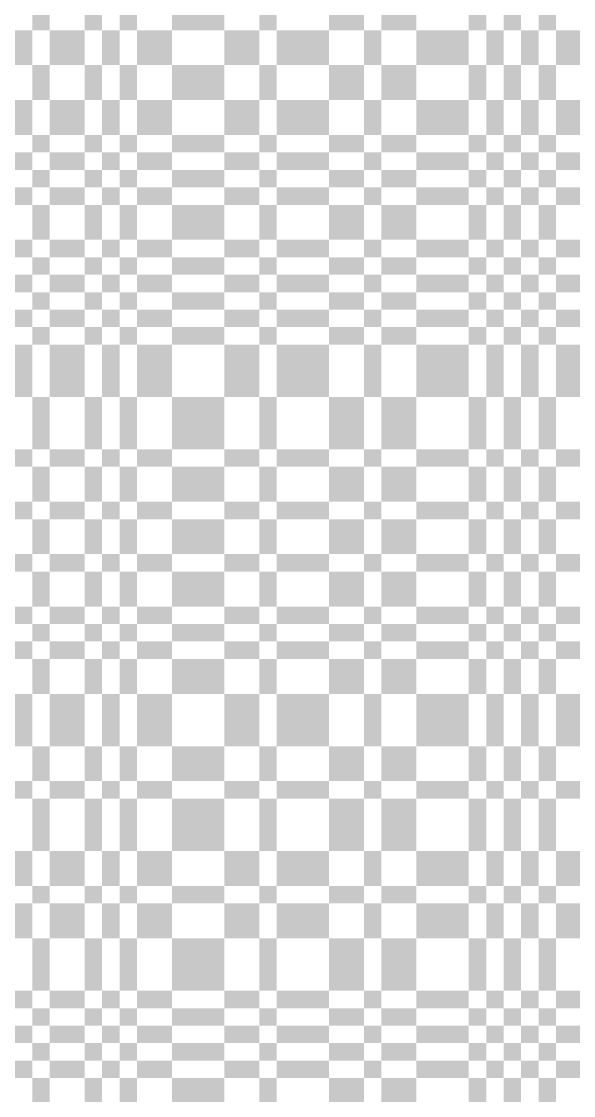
# Model space of a CAD drawing. Extents: x 0 to 200, y 0 to 200.
# Drawn here: x 111.75 to 124.4, y 75.6 to 100.2 of the extents above; entities that cross this region are included whole.
import ezdxf

# ---------------------------------------------------------------- set-up
doc = ezdxf.new("R2010")
doc.units = 0

msp = doc.modelspace()

# ---------------------------------------------------------------- linework, layer by layer
at = {"layer": 'CHROME'}
for points in [[(112, 100), (112.4, 100), (112, 100.4), (112.4, 100.4)], [(113.2, 100), (113.6, 100), (113.2, 100.4), (113.6, 100.4)], [(114, 100), (114.4, 100), (114, 100.4), (114.4, 100.4)], [(115.2, 100), (116.4, 100), (115.2, 100.4), (116.4, 100.4)], [(117.2, 100), (117.6, 100), (117.2, 100.4), (117.6, 100.4)], [(118.8, 100), (119.6, 100), (118.8, 100.4), (119.6, 100.4)], [(120, 100), (120.8, 100), (120, 100.4), (120.8, 100.4)], [(122, 100), (122.4, 100), (122, 100.4), (122.4, 100.4)], [(122.8, 100), (123.2, 100), (122.8, 100.4), (123.2, 100.4)], [(123.6, 100), (124, 100), (123.6, 100.4), (124, 100.4)], [(111.2, 99.2), (112, 99.2), (111.2, 100), (112, 100)], [(112.4, 99.2), (113.2, 99.2), (112.4, 100), (113.2, 100)], [(113.6, 99.2), (114, 99.2), (113.6, 100), (114, 100)], [(114.4, 99.2), (115.2, 99.2), (114.4, 100), (115.2, 100)], [(116.4, 99.2), (117.2, 99.2), (116.4, 100), (117.2, 100)], [(117.6, 99.2), (118.8, 99.2), (117.6, 100), (118.8, 100)], [(119.6, 99.2), (120, 99.2), (119.6, 100), (120, 100)], [(120.8, 99.2), (122, 99.2), (120.8, 100), (122, 100)], [(122.4, 99.2), (122.8, 99.2), (122.4, 100), (122.8, 100)], [(123.2, 99.2), (123.6, 99.2), (123.2, 100), (123.6, 100)], [(124, 99.2), (124.8, 99.2), (124, 100), (124.8, 100)], [(112, 98.4), (112.4, 98.4), (112, 99.2), (112.4, 99.2)], [(113.2, 98.4), (113.6, 98.4), (113.2, 99.2), (113.6, 99.2)], [(114, 98.4), (114.4, 98.4), (114, 99.2), (114.4, 99.2)], [(115.2, 98.4), (116.4, 98.4), (115.2, 99.2), (116.4, 99.2)], [(117.2, 98.4), (117.6, 98.4), (117.2, 99.2), (117.6, 99.2)], [(118.8, 98.4), (119.6, 98.4), (118.8, 99.2), (119.6, 99.2)], [(120, 98.4), (120.8, 98.4), (120, 99.2), (120.8, 99.2)], [(122, 98.4), (122.4, 98.4), (122, 99.2), (122.4, 99.2)], [(122.8, 98.4), (123.2, 98.4), (122.8, 99.2), (123.2, 99.2)], [(123.6, 98.4), (124, 98.4), (123.6, 99.2), (124, 99.2)], [(111.2, 97.6), (112, 97.6), (111.2, 98.4), (112, 98.4)], [(112.4, 97.6), (113.2, 97.6), (112.4, 98.4), (113.2, 98.4)], [(113.6, 97.6), (114, 97.6), (113.6, 98.4), (114, 98.4)], [(114.4, 97.6), (115.2, 97.6), (114.4, 98.4), (115.2, 98.4)], [(116.4, 97.6), (117.2, 97.6), (116.4, 98.4), (117.2, 98.4)], [(117.6, 97.6), (118.8, 97.6), (117.6, 98.4), (118.8, 98.4)], [(119.6, 97.6), (120, 97.6), (119.6, 98.4), (120, 98.4)], [(120.8, 97.6), (122, 97.6), (120.8, 98.4), (122, 98.4)], [(122.4, 97.6), (122.8, 97.6), (122.4, 98.4), (122.8, 98.4)], [(123.2, 97.6), (123.6, 97.6), (123.2, 98.4), (123.6, 98.4)], [(124, 97.6), (124.8, 97.6), (124, 98.4), (124.8, 98.4)], [(112, 97.2), (112.4, 97.2), (112, 97.6), (112.4, 97.6)], [(113.2, 97.2), (113.6, 97.2), (113.2, 97.6), (113.6, 97.6)], [(114, 97.2), (114.4, 97.2), (114, 97.6), (114.4, 97.6)], [(115.2, 97.2), (116.4, 97.2), (115.2, 97.6), (116.4, 97.6)], [(117.2, 97.2), (117.6, 97.2), (117.2, 97.6), (117.6, 97.6)], [(118.8, 97.2), (119.6, 97.2), (118.8, 97.6), (119.6, 97.6)], [(120, 97.2), (120.8, 97.2), (120, 97.6), (120.8, 97.6)], [(122, 97.2), (122.4, 97.2), (122, 97.6), (122.4, 97.6)], [(122.8, 97.2), (123.2, 97.2), (122.8, 97.6), (123.2, 97.6)], [(123.6, 97.2), (124, 97.2), (123.6, 97.6), (124, 97.6)], [(111.2, 96.8), (112, 96.8), (111.2, 97.2), (112, 97.2)], [(112.4, 96.8), (113.2, 96.8), (112.4, 97.2), (113.2, 97.2)], [(113.6, 96.8), (114, 96.8), (113.6, 97.2), (114, 97.2)], [(114.4, 96.8), (115.2, 96.8), (114.4, 97.2), (115.2, 97.2)], [(116.4, 96.8), (117.2, 96.8), (116.4, 97.2), (117.2, 97.2)], [(117.6, 96.8), (118.8, 96.8), (117.6, 97.2), (118.8, 97.2)], [(119.6, 96.8), (120, 96.8), (119.6, 97.2), (120, 97.2)], [(120.8, 96.8), (122, 96.8), (120.8, 97.2), (122, 97.2)], [(122.4, 96.8), (122.8, 96.8), (122.4, 97.2), (122.8, 97.2)], [(123.2, 96.8), (123.6, 96.8), (123.2, 97.2), (123.6, 97.2)], [(124, 96.8), (124.8, 96.8), (124, 97.2), (124.8, 97.2)], [(112, 96.4), (112.4, 96.4), (112, 96.8), (112.4, 96.8)], [(113.2, 96.4), (113.6, 96.4), (113.2, 96.8), (113.6, 96.8)], [(114, 96.4), (114.4, 96.4), (114, 96.8), (114.4, 96.8)], [(115.2, 96.4), (116.4, 96.4), (115.2, 96.8), (116.4, 96.8)], [(117.2, 96.4), (117.6, 96.4), (117.2, 96.8), (117.6, 96.8)], [(118.8, 96.4), (119.6, 96.4), (118.8, 96.8), (119.6, 96.8)], [(120, 96.4), (120.8, 96.4), (120, 96.8), (120.8, 96.8)], [(122, 96.4), (122.4, 96.4), (122, 96.8), (122.4, 96.8)], [(122.8, 96.4), (123.2, 96.4), (122.8, 96.8), (123.2, 96.8)], [(123.6, 96.4), (124, 96.4), (123.6, 96.8), (124, 96.8)], [(111.2, 96), (112, 96), (111.2, 96.4), (112, 96.4)], [(112.4, 96), (113.2, 96), (112.4, 96.4), (113.2, 96.4)], [(113.6, 96), (114, 96), (113.6, 96.4), (114, 96.4)], [(114.4, 96), (115.2, 96), (114.4, 96.4), (115.2, 96.4)], [(116.4, 96), (117.2, 96), (116.4, 96.4), (117.2, 96.4)], [(117.6, 96), (118.8, 96), (117.6, 96.4), (118.8, 96.4)], [(119.6, 96), (120, 96), (119.6, 96.4), (120, 96.4)], [(120.8, 96), (122, 96), (120.8, 96.4), (122, 96.4)], [(122.4, 96), (122.8, 96), (122.4, 96.4), (122.8, 96.4)], [(123.2, 96), (123.6, 96), (123.2, 96.4), (123.6, 96.4)], [(124, 96), (124.8, 96), (124, 96.4), (124.8, 96.4)], [(112, 95.2), (112.4, 95.2), (112, 96), (112.4, 96)], [(113.2, 95.2), (113.6, 95.2), (113.2, 96), (113.6, 96)], [(114, 95.2), (114.4, 95.2), (114, 96), (114.4, 96)], [(115.2, 95.2), (116.4, 95.2), (115.2, 96), (116.4, 96)], [(117.2, 95.2), (117.6, 95.2), (117.2, 96), (117.6, 96)], [(118.8, 95.2), (119.6, 95.2), (118.8, 96), (119.6, 96)], [(120, 95.2), (120.8, 95.2), (120, 96), (120.8, 96)], [(122, 95.2), (122.4, 95.2), (122, 96), (122.4, 96)], [(122.8, 95.2), (123.2, 95.2), (122.8, 96), (123.2, 96)], [(123.6, 95.2), (124, 95.2), (123.6, 96), (124, 96)], [(111.2, 94.8), (112, 94.8), (111.2, 95.2), (112, 95.2)], [(112.4, 94.8), (113.2, 94.8), (112.4, 95.2), (113.2, 95.2)], [(113.6, 94.8), (114, 94.8), (113.6, 95.2), (114, 95.2)], [(114.4, 94.8), (115.2, 94.8), (114.4, 95.2), (115.2, 95.2)], [(116.4, 94.8), (117.2, 94.8), (116.4, 95.2), (117.2, 95.2)], [(117.6, 94.8), (118.8, 94.8), (117.6, 95.2), (118.8, 95.2)], [(119.6, 94.8), (120, 94.8), (119.6, 95.2), (120, 95.2)], [(120.8, 94.8), (122, 94.8), (120.8, 95.2), (122, 95.2)], [(122.4, 94.8), (122.8, 94.8), (122.4, 95.2), (122.8, 95.2)], [(123.2, 94.8), (123.6, 94.8), (123.2, 95.2), (123.6, 95.2)], [(124, 94.8), (124.8, 94.8), (124, 95.2), (124.8, 95.2)], [(112, 94.4), (112.4, 94.4), (112, 94.8), (112.4, 94.8)], [(113.2, 94.4), (113.6, 94.4), (113.2, 94.8), (113.6, 94.8)], [(114, 94.4), (114.4, 94.4), (114, 94.8), (114.4, 94.8)], [(115.2, 94.4), (116.4, 94.4), (115.2, 94.8), (116.4, 94.8)], [(117.2, 94.4), (117.6, 94.4), (117.2, 94.8), (117.6, 94.8)], [(118.8, 94.4), (119.6, 94.4), (118.8, 94.8), (119.6, 94.8)], [(120, 94.4), (120.8, 94.4), (120, 94.8), (120.8, 94.8)], [(122, 94.4), (122.4, 94.4), (122, 94.8), (122.4, 94.8)], [(122.8, 94.4), (123.2, 94.4), (122.8, 94.8), (123.2, 94.8)], [(123.6, 94.4), (124, 94.4), (123.6, 94.8), (124, 94.8)], [(111.2, 94), (112, 94), (111.2, 94.4), (112, 94.4)], [(112.4, 94), (113.2, 94), (112.4, 94.4), (113.2, 94.4)], [(113.6, 94), (114, 94), (113.6, 94.4), (114, 94.4)], [(114.4, 94), (115.2, 94), (114.4, 94.4), (115.2, 94.4)], [(116.4, 94), (117.2, 94), (116.4, 94.4), (117.2, 94.4)], [(117.6, 94), (118.8, 94), (117.6, 94.4), (118.8, 94.4)], [(119.6, 94), (120, 94), (119.6, 94.4), (120, 94.4)], [(120.8, 94), (122, 94), (120.8, 94.4), (122, 94.4)], [(122.4, 94), (122.8, 94), (122.4, 94.4), (122.8, 94.4)], [(123.2, 94), (123.6, 94), (123.2, 94.4), (123.6, 94.4)], [(124, 94), (124.8, 94), (124, 94.4), (124.8, 94.4)], [(112, 93.6), (112.4, 93.6), (112, 94), (112.4, 94)], [(113.2, 93.6), (113.6, 93.6), (113.2, 94), (113.6, 94)], [(114, 93.6), (114.4, 93.6), (114, 94), (114.4, 94)], [(115.2, 93.6), (116.4, 93.6), (115.2, 94), (116.4, 94)], [(117.2, 93.6), (117.6, 93.6), (117.2, 94), (117.6, 94)], [(118.8, 93.6), (119.6, 93.6), (118.8, 94), (119.6, 94)], [(120, 93.6), (120.8, 93.6), (120, 94), (120.8, 94)], [(122, 93.6), (122.4, 93.6), (122, 94), (122.4, 94)], [(122.8, 93.6), (123.2, 93.6), (122.8, 94), (123.2, 94)], [(123.6, 93.6), (124, 93.6), (123.6, 94), (124, 94)], [(111.2, 93.2), (112, 93.2), (111.2, 93.6), (112, 93.6)], [(112.4, 93.2), (113.2, 93.2), (112.4, 93.6), (113.2, 93.6)], [(113.6, 93.2), (114, 93.2), (113.6, 93.6), (114, 93.6)], [(114.4, 93.2), (115.2, 93.2), (114.4, 93.6), (115.2, 93.6)], [(116.4, 93.2), (117.2, 93.2), (116.4, 93.6), (117.2, 93.6)], [(117.6, 93.2), (118.8, 93.2), (117.6, 93.6), (118.8, 93.6)], [(119.6, 93.2), (120, 93.2), (119.6, 93.6), (120, 93.6)], [(120.8, 93.2), (122, 93.2), (120.8, 93.6), (122, 93.6)], [(122.4, 93.2), (122.8, 93.2), (122.4, 93.6), (122.8, 93.6)], [(123.2, 93.2), (123.6, 93.2), (123.2, 93.6), (123.6, 93.6)], [(124, 93.2), (124.8, 93.2), (124, 93.6), (124.8, 93.6)], [(112, 92.8), (112.4, 92.8), (112, 93.2), (112.4, 93.2)], [(113.2, 92.8), (113.6, 92.8), (113.2, 93.2), (113.6, 93.2)], [(114, 92.8), (114.4, 92.8), (114, 93.2), (114.4, 93.2)], [(115.2, 92.8), (116.4, 92.8), (115.2, 93.2), (116.4, 93.2)], [(117.2, 92.8), (117.6, 92.8), (117.2, 93.2), (117.6, 93.2)], [(118.8, 92.8), (119.6, 92.8), (118.8, 93.2), (119.6, 93.2)], [(120, 92.8), (120.8, 92.8), (120, 93.2), (120.8, 93.2)], [(122, 92.8), (122.4, 92.8), (122, 93.2), (122.4, 93.2)], [(122.8, 92.8), (123.2, 92.8), (122.8, 93.2), (123.2, 93.2)], [(123.6, 92.8), (124, 92.8), (123.6, 93.2), (124, 93.2)], [(111.2, 91.6), (112, 91.6), (111.2, 92.8), (112, 92.8)], [(112.4, 91.6), (113.2, 91.6), (112.4, 92.8), (113.2, 92.8)], [(113.6, 91.6), (114, 91.6), (113.6, 92.8), (114, 92.8)], [(114.4, 91.6), (115.2, 91.6), (114.4, 92.8), (115.2, 92.8)], [(116.4, 91.6), (117.2, 91.6), (116.4, 92.8), (117.2, 92.8)], [(117.6, 91.6), (118.8, 91.6), (117.6, 92.8), (118.8, 92.8)], [(119.6, 91.6), (120, 91.6), (119.6, 92.8), (120, 92.8)], [(120.8, 91.6), (122, 91.6), (120.8, 92.8), (122, 92.8)], [(122.4, 91.6), (122.8, 91.6), (122.4, 92.8), (122.8, 92.8)], [(123.2, 91.6), (123.6, 91.6), (123.2, 92.8), (123.6, 92.8)], [(124, 91.6), (124.8, 91.6), (124, 92.8), (124.8, 92.8)], [(112, 90.4), (112.4, 90.4), (112, 91.6), (112.4, 91.6)], [(113.2, 90.4), (113.6, 90.4), (113.2, 91.6), (113.6, 91.6)], [(114, 90.4), (114.4, 90.4), (114, 91.6), (114.4, 91.6)], [(115.2, 90.4), (116.4, 90.4), (115.2, 91.6), (116.4, 91.6)], [(117.2, 90.4), (117.6, 90.4), (117.2, 91.6), (117.6, 91.6)], [(118.8, 90.4), (119.6, 90.4), (118.8, 91.6), (119.6, 91.6)], [(120, 90.4), (120.8, 90.4), (120, 91.6), (120.8, 91.6)], [(122, 90.4), (122.4, 90.4), (122, 91.6), (122.4, 91.6)], [(122.8, 90.4), (123.2, 90.4), (122.8, 91.6), (123.2, 91.6)], [(123.6, 90.4), (124, 90.4), (123.6, 91.6), (124, 91.6)], [(111.2, 90), (112, 90), (111.2, 90.4), (112, 90.4)], [(112.4, 90), (113.2, 90), (112.4, 90.4), (113.2, 90.4)], [(113.6, 90), (114, 90), (113.6, 90.4), (114, 90.4)], [(114.4, 90), (115.2, 90), (114.4, 90.4), (115.2, 90.4)], [(116.4, 90), (117.2, 90), (116.4, 90.4), (117.2, 90.4)], [(117.6, 90), (118.8, 90), (117.6, 90.4), (118.8, 90.4)], [(119.6, 90), (120, 90), (119.6, 90.4), (120, 90.4)], [(120.8, 90), (122, 90), (120.8, 90.4), (122, 90.4)], [(122.4, 90), (122.8, 90), (122.4, 90.4), (122.8, 90.4)], [(123.2, 90), (123.6, 90), (123.2, 90.4), (123.6, 90.4)], [(124, 90), (124.8, 90), (124, 90.4), (124.8, 90.4)], [(112, 89.2), (112.4, 89.2), (112, 90), (112.4, 90)], [(113.2, 89.2), (113.6, 89.2), (113.2, 90), (113.6, 90)], [(114, 89.2), (114.4, 89.2), (114, 90), (114.4, 90)], [(115.2, 89.2), (116.4, 89.2), (115.2, 90), (116.4, 90)], [(117.2, 89.2), (117.6, 89.2), (117.2, 90), (117.6, 90)], [(118.8, 89.2), (119.6, 89.2), (118.8, 90), (119.6, 90)], [(120, 89.2), (120.8, 89.2), (120, 90), (120.8, 90)], [(122, 89.2), (122.4, 89.2), (122, 90), (122.4, 90)], [(122.8, 89.2), (123.2, 89.2), (122.8, 90), (123.2, 90)], [(123.6, 89.2), (124, 89.2), (123.6, 90), (124, 90)], [(111.2, 88.8), (112, 88.8), (111.2, 89.2), (112, 89.2)], [(112.4, 88.8), (113.2, 88.8), (112.4, 89.2), (113.2, 89.2)], [(113.6, 88.8), (114, 88.8), (113.6, 89.2), (114, 89.2)], [(114.4, 88.8), (115.2, 88.8), (114.4, 89.2), (115.2, 89.2)], [(116.4, 88.8), (117.2, 88.8), (116.4, 89.2), (117.2, 89.2)], [(117.6, 88.8), (118.8, 88.8), (117.6, 89.2), (118.8, 89.2)], [(119.6, 88.8), (120, 88.8), (119.6, 89.2), (120, 89.2)], [(120.8, 88.8), (122, 88.8), (120.8, 89.2), (122, 89.2)], [(122.4, 88.8), (122.8, 88.8), (122.4, 89.2), (122.8, 89.2)], [(123.2, 88.8), (123.6, 88.8), (123.2, 89.2), (123.6, 89.2)], [(124, 88.8), (124.8, 88.8), (124, 89.2), (124.8, 89.2)], [(112, 88), (112.4, 88), (112, 88.8), (112.4, 88.8)], [(113.2, 88), (113.6, 88), (113.2, 88.8), (113.6, 88.8)], [(114, 88), (114.4, 88), (114, 88.8), (114.4, 88.8)], [(115.2, 88), (116.4, 88), (115.2, 88.8), (116.4, 88.8)], [(117.2, 88), (117.6, 88), (117.2, 88.8), (117.6, 88.8)], [(118.8, 88), (119.6, 88), (118.8, 88.8), (119.6, 88.8)], [(120, 88), (120.8, 88), (120, 88.8), (120.8, 88.8)], [(122, 88), (122.4, 88), (122, 88.8), (122.4, 88.8)], [(122.8, 88), (123.2, 88), (122.8, 88.8), (123.2, 88.8)], [(123.6, 88), (124, 88), (123.6, 88.8), (124, 88.8)], [(111.2, 87.6), (112, 87.6), (111.2, 88), (112, 88)], [(112.4, 87.6), (113.2, 87.6), (112.4, 88), (113.2, 88)], [(113.6, 87.6), (114, 87.6), (113.6, 88), (114, 88)], [(114.4, 87.6), (115.2, 87.6), (114.4, 88), (115.2, 88)], [(116.4, 87.6), (117.2, 87.6), (116.4, 88), (117.2, 88)], [(117.6, 87.6), (118.8, 87.6), (117.6, 88), (118.8, 88)], [(119.6, 87.6), (120, 87.6), (119.6, 88), (120, 88)], [(120.8, 87.6), (122, 87.6), (120.8, 88), (122, 88)], [(122.4, 87.6), (122.8, 87.6), (122.4, 88), (122.8, 88)], [(123.2, 87.6), (123.6, 87.6), (123.2, 88), (123.6, 88)], [(124, 87.6), (124.8, 87.6), (124, 88), (124.8, 88)], [(112, 86.8), (112.4, 86.8), (112, 87.6), (112.4, 87.6)], [(113.2, 86.8), (113.6, 86.8), (113.2, 87.6), (113.6, 87.6)], [(114, 86.8), (114.4, 86.8), (114, 87.6), (114.4, 87.6)], [(115.2, 86.8), (116.4, 86.8), (115.2, 87.6), (116.4, 87.6)], [(117.2, 86.8), (117.6, 86.8), (117.2, 87.6), (117.6, 87.6)], [(118.8, 86.8), (119.6, 86.8), (118.8, 87.6), (119.6, 87.6)], [(120, 86.8), (120.8, 86.8), (120, 87.6), (120.8, 87.6)], [(122, 86.8), (122.4, 86.8), (122, 87.6), (122.4, 87.6)], [(122.8, 86.8), (123.2, 86.8), (122.8, 87.6), (123.2, 87.6)], [(123.6, 86.8), (124, 86.8), (123.6, 87.6), (124, 87.6)], [(111.2, 86.4), (112, 86.4), (111.2, 86.8), (112, 86.8)], [(112.4, 86.4), (113.2, 86.4), (112.4, 86.8), (113.2, 86.8)], [(113.6, 86.4), (114, 86.4), (113.6, 86.8), (114, 86.8)], [(114.4, 86.4), (115.2, 86.4), (114.4, 86.8), (115.2, 86.8)], [(116.4, 86.4), (117.2, 86.4), (116.4, 86.8), (117.2, 86.8)], [(117.6, 86.4), (118.8, 86.4), (117.6, 86.8), (118.8, 86.8)], [(119.6, 86.4), (120, 86.4), (119.6, 86.8), (120, 86.8)], [(120.8, 86.4), (122, 86.4), (120.8, 86.8), (122, 86.8)], [(122.4, 86.4), (122.8, 86.4), (122.4, 86.8), (122.8, 86.8)], [(123.2, 86.4), (123.6, 86.4), (123.2, 86.8), (123.6, 86.8)], [(124, 86.4), (124.8, 86.4), (124, 86.8), (124.8, 86.8)], [(112, 86), (112.4, 86), (112, 86.4), (112.4, 86.4)], [(113.2, 86), (113.6, 86), (113.2, 86.4), (113.6, 86.4)], [(114, 86), (114.4, 86), (114, 86.4), (114.4, 86.4)], [(115.2, 86), (116.4, 86), (115.2, 86.4), (116.4, 86.4)], [(117.2, 86), (117.6, 86), (117.2, 86.4), (117.6, 86.4)], [(118.8, 86), (119.6, 86), (118.8, 86.4), (119.6, 86.4)], [(120, 86), (120.8, 86), (120, 86.4), (120.8, 86.4)], [(122, 86), (122.4, 86), (122, 86.4), (122.4, 86.4)], [(122.8, 86), (123.2, 86), (122.8, 86.4), (123.2, 86.4)], [(123.6, 86), (124, 86), (123.6, 86.4), (124, 86.4)], [(111.2, 85.6), (112, 85.6), (111.2, 86), (112, 86)], [(112.4, 85.6), (113.2, 85.6), (112.4, 86), (113.2, 86)], [(113.6, 85.6), (114, 85.6), (113.6, 86), (114, 86)], [(114.4, 85.6), (115.2, 85.6), (114.4, 86), (115.2, 86)], [(116.4, 85.6), (117.2, 85.6), (116.4, 86), (117.2, 86)], [(117.6, 85.6), (118.8, 85.6), (117.6, 86), (118.8, 86)], [(119.6, 85.6), (120, 85.6), (119.6, 86), (120, 86)], [(120.8, 85.6), (122, 85.6), (120.8, 86), (122, 86)], [(122.4, 85.6), (122.8, 85.6), (122.4, 86), (122.8, 86)], [(123.2, 85.6), (123.6, 85.6), (123.2, 86), (123.6, 86)], [(124, 85.6), (124.8, 85.6), (124, 86), (124.8, 86)], [(112, 84.8), (112.4, 84.8), (112, 85.6), (112.4, 85.6)], [(113.2, 84.8), (113.6, 84.8), (113.2, 85.6), (113.6, 85.6)], [(114, 84.8), (114.4, 84.8), (114, 85.6), (114.4, 85.6)], [(115.2, 84.8), (116.4, 84.8), (115.2, 85.6), (116.4, 85.6)], [(117.2, 84.8), (117.6, 84.8), (117.2, 85.6), (117.6, 85.6)], [(118.8, 84.8), (119.6, 84.8), (118.8, 85.6), (119.6, 85.6)], [(120, 84.8), (120.8, 84.8), (120, 85.6), (120.8, 85.6)], [(122, 84.8), (122.4, 84.8), (122, 85.6), (122.4, 85.6)], [(122.8, 84.8), (123.2, 84.8), (122.8, 85.6), (123.2, 85.6)], [(123.6, 84.8), (124, 84.8), (123.6, 85.6), (124, 85.6)], [(111.2, 83.6), (112, 83.6), (111.2, 84.8), (112, 84.8)], [(112.4, 83.6), (113.2, 83.6), (112.4, 84.8), (113.2, 84.8)], [(113.6, 83.6), (114, 83.6), (113.6, 84.8), (114, 84.8)], [(114.4, 83.6), (115.2, 83.6), (114.4, 84.8), (115.2, 84.8)], [(116.4, 83.6), (117.2, 83.6), (116.4, 84.8), (117.2, 84.8)], [(117.6, 83.6), (118.8, 83.6), (117.6, 84.8), (118.8, 84.8)], [(119.6, 83.6), (120, 83.6), (119.6, 84.8), (120, 84.8)], [(120.8, 83.6), (122, 83.6), (120.8, 84.8), (122, 84.8)], [(122.4, 83.6), (122.8, 83.6), (122.4, 84.8), (122.8, 84.8)], [(123.2, 83.6), (123.6, 83.6), (123.2, 84.8), (123.6, 84.8)], [(124, 83.6), (124.8, 83.6), (124, 84.8), (124.8, 84.8)], [(112, 82.8), (112.4, 82.8), (112, 83.6), (112.4, 83.6)], [(113.2, 82.8), (113.6, 82.8), (113.2, 83.6), (113.6, 83.6)], [(114, 82.8), (114.4, 82.8), (114, 83.6), (114.4, 83.6)], [(115.2, 82.8), (116.4, 82.8), (115.2, 83.6), (116.4, 83.6)], [(117.2, 82.8), (117.6, 82.8), (117.2, 83.6), (117.6, 83.6)], [(118.8, 82.8), (119.6, 82.8), (118.8, 83.6), (119.6, 83.6)], [(120, 82.8), (120.8, 82.8), (120, 83.6), (120.8, 83.6)], [(122, 82.8), (122.4, 82.8), (122, 83.6), (122.4, 83.6)], [(122.8, 82.8), (123.2, 82.8), (122.8, 83.6), (123.2, 83.6)], [(123.6, 82.8), (124, 82.8), (123.6, 83.6), (124, 83.6)], [(111.2, 82.4), (112, 82.4), (111.2, 82.8), (112, 82.8)], [(112.4, 82.4), (113.2, 82.4), (112.4, 82.8), (113.2, 82.8)], [(113.6, 82.4), (114, 82.4), (113.6, 82.8), (114, 82.8)], [(114.4, 82.4), (115.2, 82.4), (114.4, 82.8), (115.2, 82.8)], [(116.4, 82.4), (117.2, 82.4), (116.4, 82.8), (117.2, 82.8)], [(117.6, 82.4), (118.8, 82.4), (117.6, 82.8), (118.8, 82.8)], [(119.6, 82.4), (120, 82.4), (119.6, 82.8), (120, 82.8)], [(120.8, 82.4), (122, 82.4), (120.8, 82.8), (122, 82.8)], [(122.4, 82.4), (122.8, 82.4), (122.4, 82.8), (122.8, 82.8)], [(123.2, 82.4), (123.6, 82.4), (123.2, 82.8), (123.6, 82.8)], [(124, 82.4), (124.8, 82.4), (124, 82.8), (124.8, 82.8)], [(112, 81.2), (112.4, 81.2), (112, 82.4), (112.4, 82.4)], [(113.2, 81.2), (113.6, 81.2), (113.2, 82.4), (113.6, 82.4)], [(114, 81.2), (114.4, 81.2), (114, 82.4), (114.4, 82.4)], [(115.2, 81.2), (116.4, 81.2), (115.2, 82.4), (116.4, 82.4)], [(117.2, 81.2), (117.6, 81.2), (117.2, 82.4), (117.6, 82.4)], [(118.8, 81.2), (119.6, 81.2), (118.8, 82.4), (119.6, 82.4)], [(120, 81.2), (120.8, 81.2), (120, 82.4), (120.8, 82.4)], [(122, 81.2), (122.4, 81.2), (122, 82.4), (122.4, 82.4)], [(122.8, 81.2), (123.2, 81.2), (122.8, 82.4), (123.2, 82.4)], [(123.6, 81.2), (124, 81.2), (123.6, 82.4), (124, 82.4)], [(111.2, 80.4), (112, 80.4), (111.2, 81.2), (112, 81.2)], [(112.4, 80.4), (113.2, 80.4), (112.4, 81.2), (113.2, 81.2)], [(113.6, 80.4), (114, 80.4), (113.6, 81.2), (114, 81.2)], [(114.4, 80.4), (115.2, 80.4), (114.4, 81.2), (115.2, 81.2)], [(116.4, 80.4), (117.2, 80.4), (116.4, 81.2), (117.2, 81.2)], [(117.6, 80.4), (118.8, 80.4), (117.6, 81.2), (118.8, 81.2)], [(119.6, 80.4), (120, 80.4), (119.6, 81.2), (120, 81.2)], [(120.8, 80.4), (122, 80.4), (120.8, 81.2), (122, 81.2)], [(122.4, 80.4), (122.8, 80.4), (122.4, 81.2), (122.8, 81.2)], [(123.2, 80.4), (123.6, 80.4), (123.2, 81.2), (123.6, 81.2)], [(124, 80.4), (124.8, 80.4), (124, 81.2), (124.8, 81.2)], [(112, 80), (112.4, 80), (112, 80.4), (112.4, 80.4)], [(113.2, 80), (113.6, 80), (113.2, 80.4), (113.6, 80.4)], [(114, 80), (114.4, 80), (114, 80.4), (114.4, 80.4)], [(115.2, 80), (116.4, 80), (115.2, 80.4), (116.4, 80.4)], [(117.2, 80), (117.6, 80), (117.2, 80.4), (117.6, 80.4)], [(118.8, 80), (119.6, 80), (118.8, 80.4), (119.6, 80.4)], [(120, 80), (120.8, 80), (120, 80.4), (120.8, 80.4)], [(122, 80), (122.4, 80), (122, 80.4), (122.4, 80.4)], [(122.8, 80), (123.2, 80), (122.8, 80.4), (123.2, 80.4)], [(123.6, 80), (124, 80), (123.6, 80.4), (124, 80.4)], [(111.2, 79.2), (112, 79.2), (111.2, 80), (112, 80)], [(112.4, 79.2), (113.2, 79.2), (112.4, 80), (113.2, 80)], [(113.6, 79.2), (114, 79.2), (113.6, 80), (114, 80)], [(114.4, 79.2), (115.2, 79.2), (114.4, 80), (115.2, 80)], [(116.4, 79.2), (117.2, 79.2), (116.4, 80), (117.2, 80)], [(117.6, 79.2), (118.8, 79.2), (117.6, 80), (118.8, 80)], [(119.6, 79.2), (120, 79.2), (119.6, 80), (120, 80)], [(120.8, 79.2), (122, 79.2), (120.8, 80), (122, 80)], [(122.4, 79.2), (122.8, 79.2), (122.4, 80), (122.8, 80)], [(123.2, 79.2), (123.6, 79.2), (123.2, 80), (123.6, 80)], [(124, 79.2), (124.8, 79.2), (124, 80), (124.8, 80)], [(112, 78), (112.4, 78), (112, 79.2), (112.4, 79.2)], [(113.2, 78), (113.6, 78), (113.2, 79.2), (113.6, 79.2)], [(114, 78), (114.4, 78), (114, 79.2), (114.4, 79.2)], [(115.2, 78), (116.4, 78), (115.2, 79.2), (116.4, 79.2)], [(117.2, 78), (117.6, 78), (117.2, 79.2), (117.6, 79.2)], [(118.8, 78), (119.6, 78), (118.8, 79.2), (119.6, 79.2)], [(120, 78), (120.8, 78), (120, 79.2), (120.8, 79.2)], [(122, 78), (122.4, 78), (122, 79.2), (122.4, 79.2)], [(122.8, 78), (123.2, 78), (122.8, 79.2), (123.2, 79.2)], [(123.6, 78), (124, 78), (123.6, 79.2), (124, 79.2)], [(111.2, 77.6), (112, 77.6), (111.2, 78), (112, 78)], [(112.4, 77.6), (113.2, 77.6), (112.4, 78), (113.2, 78)], [(113.6, 77.6), (114, 77.6), (113.6, 78), (114, 78)], [(114.4, 77.6), (115.2, 77.6), (114.4, 78), (115.2, 78)], [(116.4, 77.6), (117.2, 77.6), (116.4, 78), (117.2, 78)], [(117.6, 77.6), (118.8, 77.6), (117.6, 78), (118.8, 78)], [(119.6, 77.6), (120, 77.6), (119.6, 78), (120, 78)], [(120.8, 77.6), (122, 77.6), (120.8, 78), (122, 78)], [(122.4, 77.6), (122.8, 77.6), (122.4, 78), (122.8, 78)], [(123.2, 77.6), (123.6, 77.6), (123.2, 78), (123.6, 78)], [(124, 77.6), (124.8, 77.6), (124, 78), (124.8, 78)], [(112, 77.2), (112.4, 77.2), (112, 77.6), (112.4, 77.6)], [(113.2, 77.2), (113.6, 77.2), (113.2, 77.6), (113.6, 77.6)], [(114, 77.2), (114.4, 77.2), (114, 77.6), (114.4, 77.6)], [(115.2, 77.2), (116.4, 77.2), (115.2, 77.6), (116.4, 77.6)], [(117.2, 77.2), (117.6, 77.2), (117.2, 77.6), (117.6, 77.6)], [(118.8, 77.2), (119.6, 77.2), (118.8, 77.6), (119.6, 77.6)], [(120, 77.2), (120.8, 77.2), (120, 77.6), (120.8, 77.6)], [(122, 77.2), (122.4, 77.2), (122, 77.6), (122.4, 77.6)], [(122.8, 77.2), (123.2, 77.2), (122.8, 77.6), (123.2, 77.6)], [(123.6, 77.2), (124, 77.2), (123.6, 77.6), (124, 77.6)], [(111.2, 76.8), (112, 76.8), (111.2, 77.2), (112, 77.2)], [(112.4, 76.8), (113.2, 76.8), (112.4, 77.2), (113.2, 77.2)], [(113.6, 76.8), (114, 76.8), (113.6, 77.2), (114, 77.2)], [(114.4, 76.8), (115.2, 76.8), (114.4, 77.2), (115.2, 77.2)], [(116.4, 76.8), (117.2, 76.8), (116.4, 77.2), (117.2, 77.2)], [(117.6, 76.8), (118.8, 76.8), (117.6, 77.2), (118.8, 77.2)], [(119.6, 76.8), (120, 76.8), (119.6, 77.2), (120, 77.2)], [(120.8, 76.8), (122, 76.8), (120.8, 77.2), (122, 77.2)], [(122.4, 76.8), (122.8, 76.8), (122.4, 77.2), (122.8, 77.2)], [(123.2, 76.8), (123.6, 76.8), (123.2, 77.2), (123.6, 77.2)], [(124, 76.8), (124.8, 76.8), (124, 77.2), (124.8, 77.2)], [(112, 76.4), (112.4, 76.4), (112, 76.8), (112.4, 76.8)], [(113.2, 76.4), (113.6, 76.4), (113.2, 76.8), (113.6, 76.8)], [(114, 76.4), (114.4, 76.4), (114, 76.8), (114.4, 76.8)], [(115.2, 76.4), (116.4, 76.4), (115.2, 76.8), (116.4, 76.8)], [(117.2, 76.4), (117.6, 76.4), (117.2, 76.8), (117.6, 76.8)], [(118.8, 76.4), (119.6, 76.4), (118.8, 76.8), (119.6, 76.8)], [(120, 76.4), (120.8, 76.4), (120, 76.8), (120.8, 76.8)], [(122, 76.4), (122.4, 76.4), (122, 76.8), (122.4, 76.8)], [(122.8, 76.4), (123.2, 76.4), (122.8, 76.8), (123.2, 76.8)], [(123.6, 76.4), (124, 76.4), (123.6, 76.8), (124, 76.8)], [(111.2, 76), (112, 76), (111.2, 76.4), (112, 76.4)], [(112.4, 76), (113.2, 76), (112.4, 76.4), (113.2, 76.4)], [(113.6, 76), (114, 76), (113.6, 76.4), (114, 76.4)], [(114.4, 76), (115.2, 76), (114.4, 76.4), (115.2, 76.4)], [(116.4, 76), (117.2, 76), (116.4, 76.4), (117.2, 76.4)], [(117.6, 76), (118.8, 76), (117.6, 76.4), (118.8, 76.4)], [(119.6, 76), (120, 76), (119.6, 76.4), (120, 76.4)], [(120.8, 76), (122, 76), (120.8, 76.4), (122, 76.4)], [(122.4, 76), (122.8, 76), (122.4, 76.4), (122.8, 76.4)], [(123.2, 76), (123.6, 76), (123.2, 76.4), (123.6, 76.4)], [(124, 76), (124.8, 76), (124, 76.4), (124.8, 76.4)], [(112, 75.2), (112.4, 75.2), (112, 76), (112.4, 76)], [(113.2, 75.2), (113.6, 75.2), (113.2, 76), (113.6, 76)], [(114, 75.2), (114.4, 75.2), (114, 76), (114.4, 76)], [(115.2, 75.2), (116.4, 75.2), (115.2, 76), (116.4, 76)], [(117.2, 75.2), (117.6, 75.2), (117.2, 76), (117.6, 76)], [(118.8, 75.2), (119.6, 75.2), (118.8, 76), (119.6, 76)], [(120, 75.2), (120.8, 75.2), (120, 76), (120.8, 76)], [(122, 75.2), (122.4, 75.2), (122, 76), (122.4, 76)], [(122.8, 75.2), (123.2, 75.2), (122.8, 76), (123.2, 76)], [(123.6, 75.2), (124, 75.2), (123.6, 76), (124, 76)]]:
    msp.add_solid(points, dxfattribs=at)

doc.saveas('drawing.dxf')
